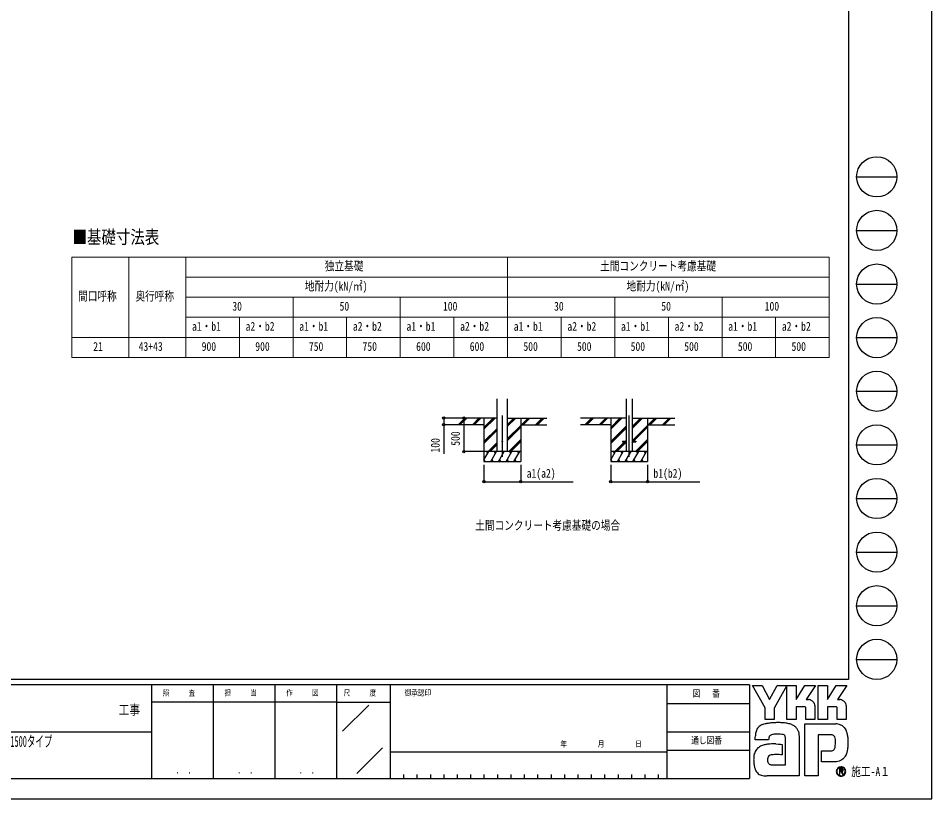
# Model space of a CAD drawing. Units: millimetres, scale not verified. Extents: x -16820 to 16820, y -11880 to 11880.
# Drawn here: x 3192 to 16820, y -11880 to -234 of the extents above; entities that cross this region are included whole.
import ezdxf
from ezdxf.enums import TextEntityAlignment as Align

# ---------------------------------------------------------------- set-up
doc = ezdxf.new("R2010")
doc.units = ezdxf.units.MM
doc.header["$LTSCALE"] = 50
doc.layers.add('0-1_TABLE1', color=7, linetype='Continuous', lineweight=18)
for name, color, linetype in [('0-2_USER1', 3, 'Continuous'), ('0-4_YKK_12', 2, 'Continuous'), ('0-5_YKK_13', 4, 'Continuous'), ('0-6_YKK_A1', 4, 'Continuous'), ('0-7_YKK_D', 6, 'Continuous'), ('0-8_YKK_ZWAK', 7, 'Continuous')]:
    doc.layers.add(name, color=color, linetype=linetype)
doc.styles.add('ＭＳ ゴシック', font='')
doc.styles.get('ＭＳ ゴシック').set_extended_font_data('MS Gothic')

msp = doc.modelspace()

# ---------------------------------------------------------------- linework, layer by layer
at = {"layer": '0-1_TABLE1'}
for p, q in [((3991.07, -3796.6), (15291.07, -3796.6)), ((3991.07, -3796.6), (3991.07, -5296.6)), ((4841.07, -3796.6), (4841.07, -5296.6)), ((5691.07, -4096.6), (15291.07, -4096.6)), ((5691.07, -4396.6), (15291.07, -4396.6)), ((13691.07, -4396.6), (13691.07, -5296.6)), ((5691.07, -4696.6), (15291.07, -4696.6)), ((6491.07, -4696.6), (6491.07, -5296.6)), ((8091.07, -4696.6), (8091.07, -5296.6)), ((12891.07, -4696.6), (12891.07, -5296.6)), ((14491.07, -4696.6), (14491.07, -5296.6)), ((3991.07, -5296.6), (15291.07, -5296.6))]:
    msp.add_line(p, q, dxfattribs=at)
for points in [[(5691.07, -3796.6), (5691.07, -4996.6), (5691.07, -5296.6)], [(10491.07, -3796.6), (10491.07, -4996.6), (10491.07, -5296.6)], [(15291.07, -3796.6), (15291.07, -4696.6), (15291.07, -5296.6)], [(7291.07, -4396.6), (7291.07, -4996.6), (7291.07, -5296.6)], [(8891.07, -4396.6), (8891.07, -4996.6), (8891.07, -5296.6)], [(12091.07, -4396.6), (12091.07, -4996.6), (12091.07, -5296.6)], [(9691.07, -4696.6), (9691.07, -4996.6), (9691.07, -5296.6)], [(11291.07, -4696.6), (11291.07, -4996.6), (11291.07, -5296.6)], [(3991.07, -4996.6), (5691.07, -4996.6), (15291.07, -4996.6)]]:
    msp.add_lwpolyline(points, dxfattribs=at)
at = {"layer": '0-4_YKK_12'}
for p, q in [((10414.08, -6776.56), (10414.08, -6160.53)), ((12305.08, -6776.56), (12305.08, -6160.53))]:
    msp.add_line(p, q, dxfattribs=at)
at = {"layer": '0-5_YKK_13'}
for p, q in [((12205.08, -6545.51), (12205.08, -6554.51)), ((12205.08, -6545.51), (12259.88, -6545.51)), ((12205.08, -6554.51), (12259.88, -6554.51)), ((12350.28, -6545.51), (12405.08, -6545.51)), ((12350.28, -6554.51), (12405.08, -6554.51)), ((12405.08, -6545.51), (12405.08, -6554.51))]:
    msp.add_line(p, q, dxfattribs=at)
msp.add_circle((10414.08, -6550.01), 5, dxfattribs=at)
at = {"layer": '0-6_YKK_A1'}
for p, q in [((10336.33, -6700.01), (10336.33, -5914.66)), ((10491.83, -6700.01), (10491.83, -5914.66)), ((12259.88, -5914.66), (12259.88, -6700.01)), ((12350.28, -5914.66), (12350.28, -6700.01)), ((10336.33, -6200.01), (9688.13, -6200.01)), ((9754.81, -6298.6), (9853.41, -6200.01)), ((9767.55, -6300.01), (9867.55, -6200.01)), ((9781.7, -6300.01), (9881.7, -6200.01)), ((9966.95, -6298.6), (10065.54, -6200.01)), ((9979.69, -6300.01), (10079.69, -6200.01)), ((9993.83, -6300.01), (10093.83, -6200.01)), ((10139.08, -6200.01), (10139.08, -6850.01)), ((10139.08, -6366.89), (10305.96, -6200.01)), ((10139.08, -6352.74), (10291.82, -6200.01)), ((10139.08, -6338.6), (10277.68, -6200.01)), ((10491.83, -6322.51), (10614.33, -6200.01)), ((10491.83, -6308.36), (10600.19, -6200.01)), ((10491.83, -6294.22), (10586.04, -6200.01)), ((10491.83, -6200.01), (11079.7, -6200.01)), ((10689.08, -6200.01), (10689.08, -6850.01)), ((10698.18, -6300.01), (10798.18, -6200.01)), ((10712.32, -6300.01), (10812.32, -6200.01)), ((10726.46, -6300.01), (10826.46, -6200.01)), ((10910.31, -6300.01), (11010.31, -6200.01)), ((10924.45, -6300.01), (11024.45, -6200.01)), ((10938.59, -6300.01), (11038.59, -6200.01)), ((12259.88, -6200.01), (11579.13, -6200.01)), ((11645.81, -6298.6), (11744.41, -6200.01)), ((11658.55, -6300.01), (11758.55, -6200.01)), ((11672.7, -6300.01), (11772.7, -6200.01)), ((11857.95, -6298.6), (11956.54, -6200.01)), ((11870.69, -6300.01), (11970.69, -6200.01)), ((11884.83, -6300.01), (11984.83, -6200.01)), ((12030.08, -6200.01), (12030.08, -6850.01)), ((12030.08, -6366.89), (12196.96, -6200.01)), ((12030.08, -6352.74), (12182.82, -6200.01)), ((12030.08, -6338.6), (12168.68, -6200.01)), ((12350.28, -6355.05), (12505.33, -6200.01)), ((12350.28, -6340.91), (12491.19, -6200.01)), ((12350.28, -6326.77), (12477.04, -6200.01)), ((12350.28, -6200.01), (12988.29, -6200.01)), ((12580.08, -6200.01), (12580.08, -6850.01)), ((12589.18, -6300.01), (12689.18, -6200.01)), ((12603.32, -6300.01), (12703.32, -6200.01)), ((12617.46, -6300.01), (12717.46, -6200.01)), ((12801.31, -6300.01), (12901.31, -6200.01)), ((12815.45, -6300.01), (12915.45, -6200.01)), ((12829.59, -6300.01), (12929.59, -6200.01)), ((10139.08, -6300.01), (9688.13, -6300.01)), ((10139.08, -6550.73), (10336.33, -6353.48)), ((10139.08, -6564.87), (10336.33, -6367.63)), ((10139.08, -6579.02), (10336.33, -6381.77)), ((10491.83, -6506.35), (10689.08, -6309.1)), ((10491.83, -6520.49), (10689.08, -6323.24)), ((10491.83, -6534.64), (10689.08, -6337.39)), ((10689.08, -6300.01), (11079.7, -6300.01)), ((12030.08, -6300.01), (11579.13, -6300.01)), ((12030.08, -6550.73), (12259.88, -6320.94)), ((12030.08, -6564.87), (12259.88, -6335.08)), ((12030.08, -6579.02), (12259.88, -6349.22)), ((12350.28, -6538.9), (12580.08, -6309.1)), ((12357.82, -6545.51), (12580.08, -6323.24)), ((12371.96, -6545.51), (12580.08, -6337.39)), ((12580.08, -6300.01), (12988.29, -6300.01)), ((10510.3, -6700.01), (10689.08, -6521.23)), ((10524.45, -6700.01), (10689.08, -6535.38)), ((12247.44, -6545.51), (12259.88, -6533.07)), ((12401.3, -6700.01), (12580.08, -6521.23)), ((12415.45, -6700.01), (12580.08, -6535.38)), ((10201.94, -6700.01), (10336.33, -6565.62)), ((10216.08, -6700.01), (10336.33, -6579.76)), ((10230.22, -6700.01), (10336.33, -6593.9)), ((10531.82, -6706.77), (10689.08, -6549.52)), ((12092.94, -6700.01), (12238.44, -6554.51)), ((12107.08, -6700.01), (12252.58, -6554.51)), ((12121.22, -6700.01), (12259.88, -6561.35)), ((12350.28, -6567.19), (12362.96, -6554.51)), ((12429.59, -6700.01), (12580.08, -6549.52)), ((10689.08, -6700.01), (10139.08, -6700.01)), ((10139.08, -6825.46), (10211.51, -6700.01)), ((10196.51, -6725.99), (10181.5, -6700.01)), ((10240.37, -6850.01), (10326.98, -6700.01)), ((10311.98, -6725.99), (10296.98, -6700.01)), ((10355.85, -6850.01), (10442.45, -6700.01)), ((10427.45, -6725.99), (10412.44, -6700.01)), ((10471.31, -6850.01), (10557.92, -6700.01)), ((10542.92, -6725.99), (10527.92, -6700.01)), ((10586.79, -6850.01), (10673.39, -6700.01)), ((10658.39, -6725.99), (10643.39, -6700.01)), ((12580.08, -6700.01), (12030.08, -6700.01)), ((12030.08, -6825.46), (12102.51, -6700.01)), ((12087.51, -6725.99), (12072.51, -6700.01)), ((12131.38, -6850.01), (12217.98, -6700.01)), ((12202.98, -6725.99), (12187.98, -6700.01)), ((12246.85, -6850.01), (12333.45, -6700.01)), ((12318.45, -6725.99), (12303.45, -6700.01)), ((12362.32, -6850.01), (12448.92, -6700.01)), ((12433.92, -6725.99), (12418.92, -6700.01)), ((12477.79, -6850.01), (12564.39, -6700.01)), ((12549.39, -6725.99), (12534.39, -6700.01)), ((10139.08, -6850.01), (10689.08, -6850.01)), ((10139.9, -6824.03), (10154.9, -6850)), ((10255.37, -6824.03), (10270.37, -6850.01)), ((10370.84, -6824.03), (10385.84, -6850.01)), ((10486.31, -6824.03), (10501.31, -6850.01)), ((10601.78, -6824.03), (10616.78, -6850.01)), ((12030.08, -6850.01), (12580.08, -6850.01)), ((12030.9, -6824.03), (12045.9, -6850)), ((12146.37, -6824.03), (12161.37, -6850.01)), ((12261.84, -6824.03), (12276.84, -6850.01)), ((12377.32, -6824.03), (12392.31, -6850.01)), ((12492.78, -6824.03), (12507.78, -6850.01))]:
    msp.add_line(p, q, dxfattribs=at)
at = {"layer": '0-7_YKK_D'}
for p, q in [((9753.74, -6200.01), (9538.08, -6200.01)), ((9913.02, -6200.01), (9838.08, -6200.01)), ((9839.08, -6200.01), (9839.08, -6700.01)), ((9753.74, -6300.01), (9538.08, -6300.01)), ((10138.08, -6700.01), (9838.08, -6700.01)), ((10139.08, -6900.01), (10139.08, -7151.01)), ((10689.08, -6900.01), (10689.08, -7151.01)), ((12030.08, -6900.01), (12030.08, -7151.01)), ((12580.08, -6900.01), (12580.08, -7151.01))]:
    msp.add_line(p, q, dxfattribs=at)
for points in [[(9539.08, -6200.01), (9539.08, -6300.01), (9539.08, -6734.41)], [(10139.08, -7150.01), (10689.08, -7150.01), (11469.08, -7150.01)], [(12030.08, -7150.01), (12580.08, -7150.01), (13360.08, -7150.01)]]:
    msp.add_lwpolyline(points, dxfattribs=at)
for centre in [(9539.08, -6200.01), (9839.08, -6200.01), (9539.08, -6300.01), (9839.08, -6700.01), (10139.08, -7150.01), (10689.08, -7150.01), (12030.08, -7150.01), (12580.08, -7150.01)]:
    msp.add_circle(centre, 17, dxfattribs=at)
at = {"layer": '0-8_YKK_ZWAK'}
for p, q in [((15580.08, 11100), (15580.08, -10100)), ((15700.08, -2600), (16300.08, -2600)), ((15700.08, -3400), (16300.08, -3400)), ((15700.08, -4200), (16300.08, -4200)), ((15700.08, -5000), (16300.08, -5000)), ((15700.08, -5800), (16300.08, -5800)), ((15700.08, -6600), (16300.08, -6600)), ((15700.08, -7400), (16300.08, -7400)), ((15700.08, -8200), (16300.08, -8200)), ((15700.08, -9000), (16300.08, -9000)), ((15700.08, -9800), (16300.08, -9800)), ((15580.08, -10100), (-15619.92, -10100)), ((5180.08, -10180), (-19.92, -10180)), ((6100.08, -10180), (6100.08, -11580)), ((7020.08, -10180), (7020.08, -11580)), ((7940.08, -10180), (7940.08, -11580)), ((8740.08, -10180), (7940.08, -10180)), ((12870.08, -10180), (8740.08, -10180)), ((8740.08, -10180), (8740.08, -11580)), ((12870.08, -10180), (12870.08, -11580)), ((14100.08, -10180), (12870.08, -10180)), ((14100.08, -10180), (14100.08, -11580)), ((7940.08, -10440), (5180.08, -10440)), ((7940.08, -10440), (8740.08, -10440)), ((8028.42, -10873.16), (8420.15, -10481.43)), ((12870.08, -10460), (14100.08, -10460)), ((-19.92, -10880), (5180.08, -10880)), ((12870.08, -10880), (14100.08, -10880)), ((8242.69, -11503.95), (8627.57, -11119.07)), ((14100.08, -11160), (12870.08, -11160)), ((8740.08, -11180), (12870.08, -11180)), ((15516.66, -11422.88), (15516.66, -11422.88)), ((-19.92, -11580), (5180.08, -11580)), ((5180.08, -11580), (7940.08, -11580)), ((7940.08, -11580), (8740.08, -11580)), ((8740.08, -11580), (12870.08, -11580)), ((8940.08, -11520), (8940.08, -11580)), ((9140.08, -11520), (9140.08, -11580)), ((9340.08, -11520), (9340.08, -11580)), ((9540.08, -11520), (9540.08, -11580)), ((9740.08, -11520), (9740.08, -11580)), ((9940.08, -11520), (9940.08, -11580)), ((10140.08, -11520), (10140.08, -11580)), ((10340.08, -11520), (10340.08, -11580)), ((10540.08, -11520), (10540.08, -11580)), ((10740.08, -11520), (10740.08, -11580)), ((10940.08, -11520), (10940.08, -11580)), ((11140.08, -11520), (11140.08, -11580)), ((11340.08, -11520), (11340.08, -11580)), ((11540.08, -11520), (11540.08, -11580)), ((11740.08, -11520), (11740.08, -11580)), ((11940.08, -11520), (11940.08, -11580)), ((12140.08, -11520), (12140.08, -11580)), ((12340.08, -11520), (12340.08, -11580)), ((12540.08, -11520), (12540.08, -11580)), ((12740.08, -11520), (12740.08, -11580)), ((12870.08, -11580), (14100.08, -11580)), ((15466.69, -11535.92), (15466.69, -11535.92))]:
    msp.add_line(p, q, dxfattribs=at)
for points in [[(-16820, -11880), (16820, -11880), (16820, 11880), (-16820, 11880)], [(14144.08, -10192), (14291.32, -10192), (14401.89, -10400.4), (14512.16, -10192), (14659.51, -10192), (14470.69, -10527.96), (14470.69, -10696.54), (14336.39, -10696.54), (14336.39, -10523.43)]]:
    msp.add_lwpolyline(points, close=True, dxfattribs=at)
for points in [[(7940.08, -10180), (5180.08, -10180), (5180.08, -11580)], [(14922.19, -10506.44), (14795.08, -10506.44), (14795.08, -10696.39), (14659.66, -10696.39), (14659.66, -10192), (14795.08, -10192), (14795.08, -10398.34), (14928.28, -10192), (15087.35, -10192), (14944.64, -10400.85), (14949.7, -10400.85), (14955.28, -10400.85), (14961.01, -10400.85), (14966.53, -10400.85), (14971.46, -10400.85), (14975.44, -10400.85), (14978.1, -10400.85), (14979.07, -10400.85)], [(15390.05, -10506.44), (15263.08, -10506.44), (15263.08, -10696.54), (15127.58, -10696.54), (15127.58, -10192), (15263.08, -10192), (15263.08, -10398.34), (15396.13, -10192), (15555.21, -10192), (15412.49, -10400.85), (15417.6, -10400.85), (15423.21, -10400.85), (15428.95, -10400.85), (15434.45, -10400.85), (15439.37, -10400.85), (15443.32, -10400.85), (15445.97, -10400.85), (15446.93, -10400.85)], [(15018.02, -10408.85), (15034.2, -10418.09), (15047.89, -10430.13), (15058.9, -10444.47), (15067.02, -10460.6), (15072.04, -10477.99), (15073.77, -10496.14), (15073.77, -10696.87), (14941.64, -10696.87), (14941.64, -10525.64)], [(15485.93, -10408.85), (15502.15, -10418.09), (15515.9, -10430.13), (15526.96, -10444.47), (15535.13, -10460.6), (15540.19, -10477.99), (15541.92, -10496.14), (15541.92, -10696.54), (15409.5, -10696.54), (15409.5, -10525.64)], [(15315.48, -10926.03), (15124.78, -10926.03), (15124.78, -11540), (14924.92, -11540), (14924.92, -10763.17), (15389.41, -10763.17)], [(14830.83, -10876.66), (14836.51, -10899.61), (14839.72, -10924.17), (14840.74, -10950.34), (14840.74, -11540), (14358.21, -11540)], [(15514.85, -10818.05), (15527.89, -10834.5), (15537.65, -10850.44), (15544.46, -10864.86)], [(14419.18, -10929.25), (14409.89, -10934.48), (14402.64, -10940.87), (14397.15, -10948.33), (14393.17, -10956.78), (14390.42, -10966.12), (14388.64, -10976.28), (14387.56, -10987.16), (14386.92, -10998.67), (14186.98, -10999.16), (14187.56, -10971.81), (14188.67, -10941.09)], [(14495.79, -11062.11), (14533.63, -11064.61), (14563.38, -11067.94), (14582.84, -11071.07), (14589.82, -11072.93), (14589.82, -11225.89), (14567.69, -11223.56), (14543.42, -11222.24), (14518.59, -11221.73), (14494.75, -11221.81), (14473.47, -11222.25), (14456.33, -11222.84), (14444.9, -11223.35), (14440.74, -11223.57), (14423.45, -11226.73), (14408.54, -11231.68), (14396.01, -11238.45), (14385.87, -11247.08), (14378.11, -11257.59), (14372.73, -11270.02), (14369.74, -11284.4), (14369.14, -11300.76), (14371.05, -11318.75), (14374.87, -11333.63), (14380.37, -11345.67), (14387.31, -11355.16), (14395.44, -11362.38), (14404.54, -11367.62), (14414.35, -11371.16), (14424.64, -11373.29), (14637.05, -11373.29), (14637.05, -10980.3), (14637.11, -10972.5), (14636.7, -10964.89), (14635.71, -10957.55), (14634, -10950.58), (14631.45, -10944.1), (14627.94, -10938.19), (14623.35, -10932.95), (14617.55, -10928.5)], [(14617.55, -10928.5), (14605.09, -10923.61), (14585.18, -10919.46), (14559.76, -10916.41), (14530.83, -10914.78), (14500.33, -10914.91), (14470.25, -10917.14)], [(15383.31, -11043.99), (15383.06, -11018.53), (15381.84, -10995.59), (15378.97, -10975.45), (15373.75, -10958.37)], [(15498.25, -11283.89), (15479.8, -11298.23), (15460.58, -11309.5), (15440.73, -11317.92), (15420.4, -11323.68), (15399.74, -11326.98), (15378.88, -11328.04), (15173.44, -11328.04), (15173.44, -11166.65), (15289.29, -11166.65), (15310.65, -11166.35), (15329.43, -11164.54), (15345.54, -11159.81)], [(15498.42, -11450.39), (15498.33, -11448.04), (15498.03, -11445.79), (15497.55, -11443.62), (15496.87, -11441.55), (15496.01, -11439.59), (15494.96, -11437.75), (15493.73, -11436.03), (15492.32, -11434.45), (15490.47, -11432.81), (15488.41, -11431.38), (15486.16, -11430.17), (15483.73, -11429.17), (15481.11, -11428.39), (15478.33, -11427.83), (15475.4, -11427.49), (15472.31, -11427.37), (15441.99, -11427.37), (15441.99, -11516.56), (15451.16, -11516.56), (15451.16, -11436.47), (15472.31, -11436.47), (15474.49, -11436.54), (15476.55, -11436.75), (15478.47, -11437.11), (15480.25, -11437.6), (15481.89, -11438.22), (15483.37, -11438.98), (15484.7, -11439.87), (15485.86, -11440.89)], [(15489.44, -11450.39), (15488.88, -11454.67), (15487.35, -11458.05), (15485.05, -11460.63), (15482.18, -11462.5), (15478.97, -11463.78), (15475.62, -11464.56), (15472.33, -11464.96), (15469.31, -11465.06), (15461.38, -11465.06), (15465.38, -11471.88), (15491.57, -11516.86), (15502.06, -11516.86), (15476.8, -11473.56), (15479.17, -11473.09), (15481.42, -11472.5), (15483.56, -11471.78), (15485.58, -11470.93), (15487.47, -11469.96), (15489.23, -11468.86), (15490.85, -11467.64), (15492.32, -11466.3)]]:
    msp.add_lwpolyline(points, dxfattribs=at)
for centre in [(16000.08, -2600), (16000.08, -3400), (16000.08, -4200), (16000.08, -5000), (16000.08, -5800), (16000.08, -6600), (16000.08, -7400), (16000.08, -8200), (16000.08, -9000), (16000.08, -9800)]:
    msp.add_circle(centre, 300, dxfattribs=at)
for centre, radius, start, end in [((14979.26, -10500.76), 99.91, 78.26798, 90.11215), ((14980.7, -10493.48), 92.5, 66.19963, 78.22058), ((15447.12, -10500.93), 100.09, 78.27851, 90.10826), ((15448.5, -10493.92), 92.94, 66.2483, 78.23226), ((14922.9, -10525.17), 18.75, 358.57817, 92.1683), ((15390.84, -10525.08), 18.66, 358.29941, 92.43455), ((14389.17, -11050.77), 293, 100.93159, 107.35499), ((14488.21, -11531.27), 783.59, 97.86054, 101.37938), ((14534.71, -11854.32), 1109.97, 94.90201, 97.9576), ((14537.88, -11880.18), 1136.01, 91.6169, 94.94971), ((14533.48, -11696.24), 952.01, 87.51794, 91.66439), ((14545.84, -11431.1), 686.59, 81.92631, 87.59083), ((14582.35, -11180.92), 433.76, 73.67137, 82.05943), ((14636.5, -10999.67), 244.6, 60.60528, 73.9085), ((15381.82, -10976.85), 213.82, 78.73198, 87.96551), ((14428.16, -10943.47), 238.72, 163.48385, 171.57982), ((14366.42, -10925.15), 174.32, 152.2125, 163.4865), ((14339.75, -10911.36), 144.29, 138.03852, 152.12015), ((14339.73, -10912.03), 144.73, 122.60463, 137.83438), ((14358.86, -10942.98), 181.11, 108.37421, 122.42809), ((14658.67, -10955.46), 195.21, 52.17347, 59.90542), ((14678.5, -10929.79), 162.78, 43.55042, 52.14561), ((14689.43, -10919.23), 147.59, 34.48659, 43.50182), ((14689.5, -10919.01), 147.4, 25.58915, 34.43128), ((14676.39, -10925.15), 161.88, 17.43089, 25.54591), ((15388.09, -10944.79), 181.15, 69.03034, 78.69541), ((15393.93, -10929.2), 164.51, 59.39484, 68.9885), ((15396.64, -10924.46), 159.04, 50.3012, 59.3616), ((15395.65, -10925.57), 160.53, 42.05209, 50.28551), ((15316.37, -10971.25), 251.69, 14.76267, 25.00486), ((14551.22, -10961.83), 363.14, 171.55622, 176.72493), ((14471.96, -11054.52), 135.93, 102.4979, 112.84632), ((14498.26, -11167.97), 252.4, 96.37207, 102.75341), ((15316.57, -11024.04), 98.02, 77.94572, 90.63794), ((15325.08, -10984.07), 57.15, 60.20991, 77.92418), ((15330.61, -10973.68), 45.39, 39.8078, 59.75378), ((15322.85, -10979.62), 55.15, 22.65544, 39.38165), ((15162.01, -11013.32), 411.68, 7.9139, 14.95041), ((15007.83, -11035.74), 567.48, 2.54376, 8.01251), ((14919.45, -11040.38), 655.97, 357.76419, 2.60674), ((14339.71, -11250.68), 170.2, 142.04688, 153.80771), ((14333.9, -11246.51), 163.05, 130.60221, 141.94427), ((14343.5, -11258.05), 178.07, 120.60724, 130.53081), ((14362.46, -11290.29), 215.47, 112.58838, 120.58162), ((14387.97, -11351.6), 281.87, 106.61303, 112.59024), ((14428.1, -11486.45), 422.57, 99.87193, 106.59825), ((14450.58, -11613.09), 551.18, 94.78469, 99.91711), ((14461.52, -11739.08), 677.65, 90.80099, 94.81812), ((14463.18, -11832.9), 771.48, 87.57779, 90.82714), ((15326.88, -11117.71), 46.05, 293.91672, 314.09376), ((15320.6, -11112.17), 54.4, 314.78099, 333.92928), ((15280.2, -11092.55), 99.31, 334.00676, 347.34989), ((15169.99, -11067.03), 212.44, 347.14308, 355.40008), ((14928.81, -11046.31), 454.5, 355.2339, 0.29193), ((15253.62, -11100.47), 315.9, 339.22498, 347.31457), ((15076.6, -11059.17), 497.67, 347.15166, 352.97565), ((14944.68, -11042.01), 630.7, 352.8937, 357.82206), ((14552.53, -11293.95), 389.16, 174.55588, 182.47272), ((14769.99, -11290.53), 606.59, 181.90948, 187.89042), ((14435.93, -11282.78), 272.02, 164.97537, 174.56739), ((14369.83, -11265.16), 203.61, 153.89178, 164.94341), ((15364.91, -11133.55), 200.95, 311.57033, 318.66243), ((15341.65, -11113.15), 231.89, 318.67367, 325.29112), ((15401.44, -11157.7), 157.39, 326.23251, 339.61931), ((14514.77, -11326.42), 348.86, 187.80471, 196.36971), ((14380.02, -11366.23), 208.35, 196.3102, 208.20993), ((15466.81, -11472.76), 70.56, 90.09157, 179.92363), ((15466.36, -11472.53), 62.75, 134.8007, 180.12175), ((15466.55, -11472.18), 62.62, 89.86602, 135.149), ((15466.82, -11472.65), 63.1, 45.03108, 90.11509), ((15466.8, -11472.62), 70.43, 44.93442, 90.08536), ((15476.03, -11450.01), 13.41, 358.3894, 42.86139), ((15466.86, -11472.67), 63.09, 0.00643, 45.07115), ((15467.36, -11472.41), 69.88, 359.78949, 45.13288), ((14321.34, -11397.46), 141.88, 208.29777, 223.35561), ((14308.1, -11409.1), 124.27, 223.64205, 239.63663), ((14319.09, -11389.12), 147.06, 239.8785, 253.65355), ((14339.2, -11320.03), 219.02, 253.69102, 263.74909), ((14356.23, -11168.39), 371.62, 263.68487, 270.30455), ((15466.38, -11472.84), 70.14, 179.86065, 225.14399), ((15466.11, -11472.93), 62.49, 179.75513, 225.29722), ((15466.71, -11472.84), 70.37, 224.94536, 269.98445), ((15466.57, -11473.5), 62.42, 224.62822, 270.10973), ((15466.59, -11472.56), 63.35, 270.09072, 359.90926), ((15466.71, -11472.5), 70.72, 269.98802, 314.93777), ((15476.3, -11451.03), 22.14, 316.37674, 1.6565), ((15467.19, -11472.95), 70.06, 314.92572, 0.23508)]:
    msp.add_arc(centre, radius, start, end, dxfattribs=at)

# ---------------------------------------------------------------- texts
at = {"layer": '0-1_TABLE1', "style": 'ＭＳ ゴシック', "width": 0.8}
for s, p in [('独立基礎', (7764.67, -4036.6)), ('土間コンクリート考慮基礎', (11873.47, -4036.6)), ('地耐力(kN/㎡)', (7467.07, -4336.6)), ('地耐力(kN/㎡)', (12267.07, -4336.6)), ('間口呼称', (4084.87, -4486.6)), ('奥行呼称', (4939.67, -4486.6)), ('30', (6385.47, -4636.6)), ('50', (7985.47, -4636.6)), ('100', (9527.87, -4636.6)), ('30', (11185.47, -4636.6)), ('50', (12785.47, -4636.6)), ('100', (14327.87, -4636.6)), ('a1・b1', (5783.87, -4936.6)), ('a2・b2', (6583.87, -4936.6)), ('a1・b1', (7383.87, -4936.6)), ('a2・b2', (8183.87, -4936.6)), ('a1・b1', (8983.87, -4936.6)), ('a2・b2', (9783.87, -4936.6)), ('a1・b1', (10583.87, -4936.6)), ('a2・b2', (11383.87, -4936.6)), ('a1・b1', (12183.87, -4936.6)), ('a2・b2', (12983.87, -4936.6)), ('a1・b1', (13783.87, -4936.6)), ('a2・b2', (14583.87, -4936.6)), ('21', (4310.47, -5236.6)), ('43+43', (4987.67, -5236.6)), ('900', (5927.87, -5236.6)), ('900', (6727.87, -5236.6)), ('750', (7527.87, -5236.6)), ('750', (8327.87, -5236.6)), ('600', (9127.87, -5236.6)), ('600', (9927.87, -5236.6)), ('500', (10727.87, -5236.6)), ('500', (11527.87, -5236.6)), ('500', (12327.87, -5236.6)), ('500', (13127.87, -5236.6)), ('500', (13927.87, -5236.6)), ('500', (14727.87, -5236.6))]:
    msp.add_text(s, height=132, dxfattribs=at).set_placement(p, align=Align.BOTTOM_LEFT)
at = {"layer": '0-2_USER1', "style": 'ＭＳ ゴシック'}
for s, height, width, p in [('■基礎寸法表', 197.9, 0.8, (4001.2, -3657)), ('土間コンクリート考慮基礎の場合', 132, 0.8, (10010, -7907)), ('サイクルポート エフルージュ FIRST ミニ 1500タイプ', 164.2, 0.55, (625.31, -11155.33))]:
    msp.add_text(s, height=height, dxfattribs=dict(at, width=width)).set_placement(p, align=Align.BOTTOM_LEFT)
at = {"layer": '0-7_YKK_D', "style": 'ＭＳ ゴシック', "width": 0.8}
for s, p in [('100', (9519.08, -6714.41)), ('500', (9819.08, -6613.21))]:
    msp.add_text(s, height=132, rotation=90, dxfattribs=at).set_placement(p, align=Align.BOTTOM_LEFT)
for s, p in [('a1(a2)', (10777.08, -7130.01)), ('b1(b2)', (12668.08, -7130.01))]:
    msp.add_text(s, height=132, dxfattribs=at).set_placement(p, align=Align.BOTTOM_LEFT)
at = {"layer": '0-8_YKK_ZWAK', "style": 'ＭＳ ゴシック', "width": 0.8}
for s, height, p in [('照     査', 87.98, (5345.68, -10370)), ('担     当', 87.98, (6268.88, -10370)), ('作     図', 87.98, (7188.88, -10370)), ('尺     度', 87.98, (8045.68, -10370)), ('御承認印', 87.98, (8956.55, -10370)), ('図\u3000 番', 102.6, (13253.61, -10390)), ('工事', 146.6, (4689.33, -10669.86)), ('年        月        日', 87.98, (11279.63, -11132.86)), ('通し図番', 102.6, (13231.21, -11090)), ('施工-A１', 132, (15620.08, -11580)), ('． ．', 103.7, (5540, -11537.41)), ('． ．', 103.7, (6460, -11537.41)), ('． ．', 103.7, (7380, -11537.41))]:
    msp.add_text(s, height=height, dxfattribs=at).set_placement(p, align=Align.BOTTOM_LEFT)

doc.saveas('drawing.dxf')
